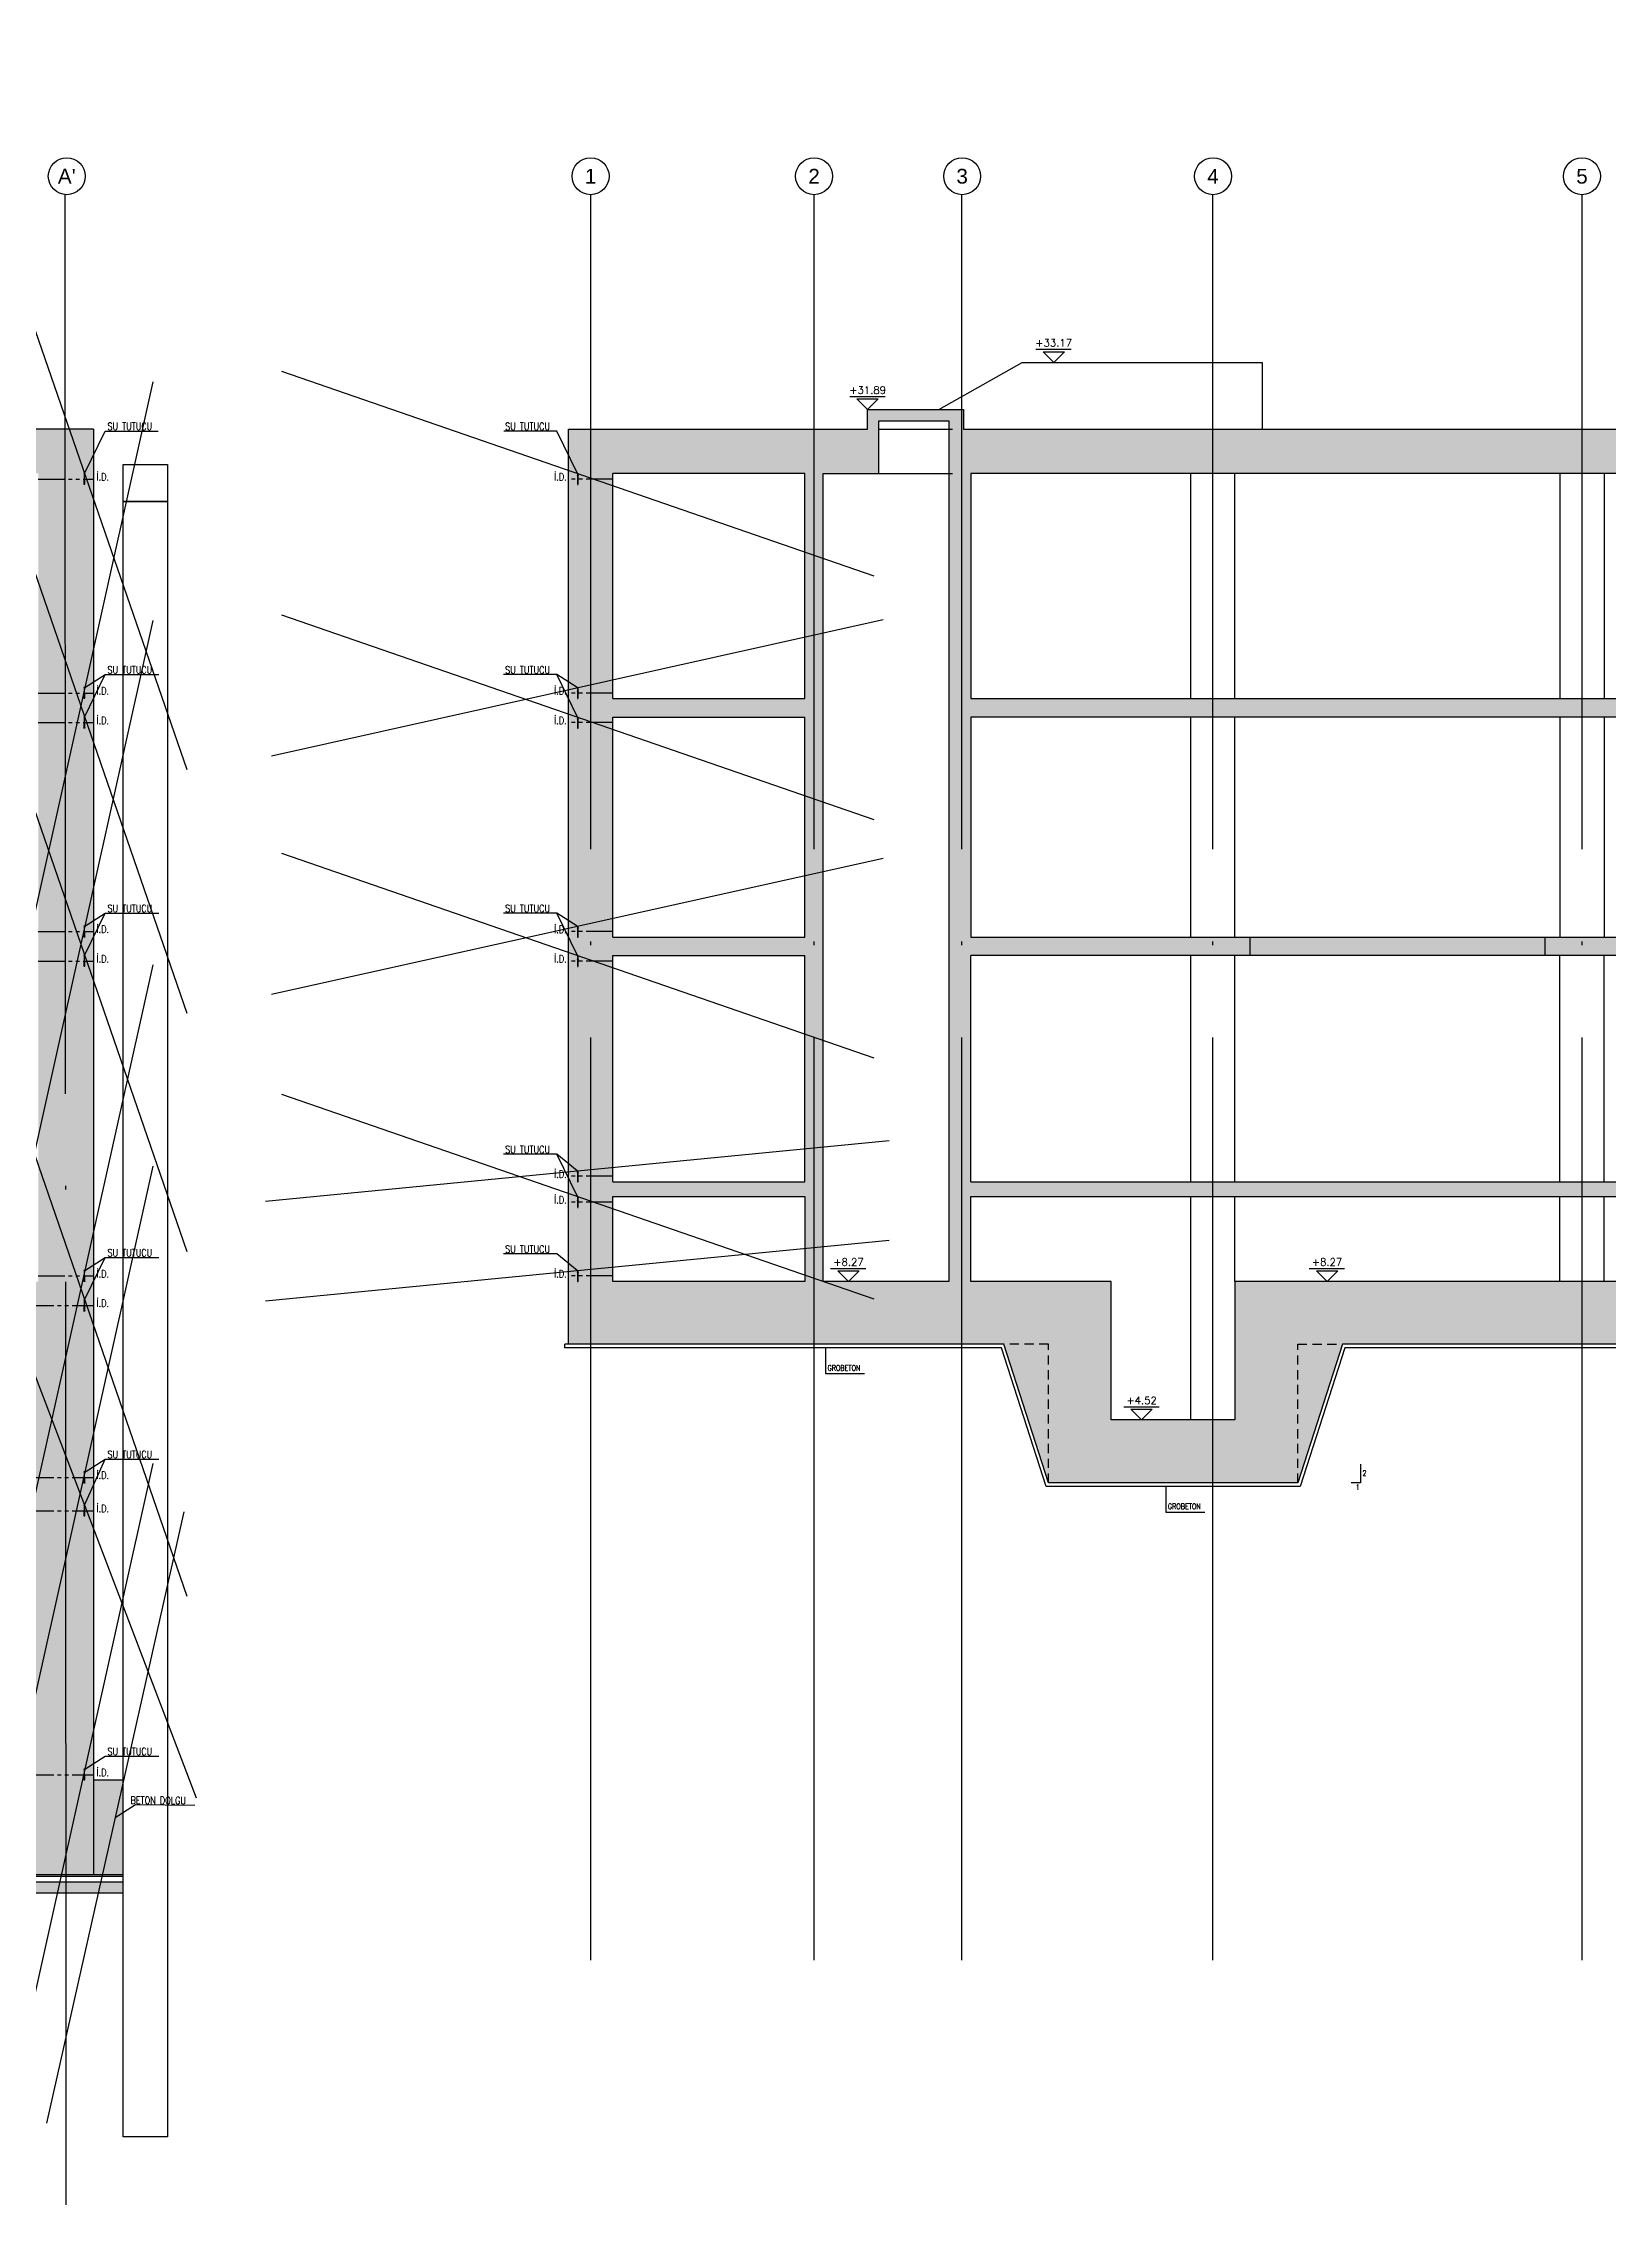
# Model space of a CAD drawing. Header units: millimetres. Extents: x 400392 to 401381, y 4543975 to 4544147.
# Drawn here: x 400647.9 to 400690.3, y 4543999.2 to 4544057.8 of the extents above; entities that cross this region are included whole.
import ezdxf
from ezdxf.enums import TextEntityAlignment as Align

# ---------------------------------------------------------------- set-up
doc = ezdxf.new("R2010")
doc.units = ezdxf.units.MM
for name, pattern in [('ACAD_ISO05W100', [33, 24, -3, 0, -3, 0, -3]), ('AKS', [3, 2.5, -0.25, 0, -0.25]), ('CIZGI', [0.4, 0.25, -0.15]), ('CONTINU', [0])]:
    doc.linetypes.add(name, pattern=pattern)
for name, color, linetype in [('aks prota', 2, 'AKS'), ('caks prota', 4, 'Continuous'), ('görünüş prota', 4, 'Continuous'), ('inşaat derzi prota', 11, 'Continuous'), ('kesik prota', 2, 'CIZGI'), ('kesit prota', 1, 'Continuous'), ('kesit tarama prota', 252, 'Continuous'), ('kot prota', 4, 'Continuous'), ('not yazısı prota', 6, 'Continuous'), ('not çizgisi prota', 4, 'Continuous'), ('PRT-CST-rc_level', 6, 'Continuous'), ('PRT-CST-rc_levermark', 4, 'Continuous'), ('st_s_not yazısı', 6, 'Continuous'), ('st_s_not çizgisi', 4, 'CIZGI'), ('st_s_su tutucu', 2, 'Continuous'), ('st_s_ölçü', 4, 'Continuous'), ('taks prota', 7, 'Continuous')]:
    doc.layers.add(name, color=color, linetype=linetype)
doc.layers.add('PRT-KD-kazik', color=172, linetype='Continuous', lineweight=25)
doc.styles.add('NOT', font='romanstw.shx')
doc.styles.add('OLCU', font='romanstw.shx')
doc.styles.add('TAKS', font='Arial Unicode.ttf')
doc.styles.add('TSIMPLEX', font='romanstw.shx')
doc.dimstyles.new('1-50', dxfattribs={"dimtxt": 10, "dimasz": 4, "dimexe": 4, "dimexo": 8, "dimgap": 4, "dimtad": 1, "dimdec": 1, "dimrnd": 0.05, "dimzin": 9, "dimdsep": 46, "dimtxsty": 'OLCU', "dimblk1": 'OBLIQUE', "dimblk2": 'OBLIQUE', "dimsah": 1, "dimcen": 2, "dimdle": 4, "dimclrd": 4, "dimclre": 4, "dimclrt": 3, "dimadec": 1, "dimazin": 0, "dimtfac": 1, "dimtdec": 1, "dimtix": 1, "dimtmove": 2, "dimatfit": 3, "dimldrblk": 'OBLIQUE', "dimfxl": 1, "dimtvp": 1, "dimtolj": 1, "dimtzin": 1, "dimarcsym": 0})

# ---------------------------------------------------------------- blocks, each defined once
blk = doc.blocks.new('KOTK5')
at = {"layer": 'PRT-CST-rc_levermark'}
blk.add_line((217, 160), (-213, 160), dxfattribs=at)
blk.add_lwpolyline([(130, 130), (-130, 130), (0, 0)], close=True, dxfattribs=at)
at = {"layer": 'PRT-CST-rc_level', "style": 'OLCU'}
blk.add_attdef('000.00', text='', height=90, dxfattribs=at).set_placement((0, 193), align=Align.CENTER)
blk = doc.blocks.new('_Oblique')
at = {"layer": 'st_s_ölçü', "lineweight": -2}
blk.add_line((-0.5, -0.5), (0.5, 0.5), dxfattribs=at)
blk = doc.blocks.new('D')
at = {"layer": 'st_s_su tutucu', "linetype": 'CONTINU', "ltscale": 0.2}
for p, q in [((-39988, 52508), (-39993, 52508)), ((-39993, 52508), (-39993, 52507)), ((-39993, 52507), (-39991, 52506)), ((-39991, 52499), (-39992, 52499)), ((-39992, 52499), (-39992, 52498)), ((-39992, 52498), (-39991, 52498)), ((-39991, 52489), (-39992, 52489)), ((-39992, 52489), (-39992, 52488)), ((-39992, 52488), (-39991, 52488)), ((-39991, 52479), (-39992, 52479)), ((-39992, 52479), (-39992, 52478)), ((-39992, 52478), (-39991, 52478)), ((-39992, 52468), (-39992, 52469)), ((-39992, 52469), (-39991, 52469)), ((-39991, 52468), (-39992, 52468)), ((-39991, 52506), (-39991, 52499)), ((-39991, 52498), (-39991, 52489)), ((-39991, 52488), (-39991, 52479)), ((-39991, 52469), (-39991, 52478)), ((-39991, 52459), (-39991, 52468)), ((-39990, 52506), (-39988, 52507)), ((-39990, 52499), (-39990, 52506)), ((-39989, 52499), (-39990, 52499)), ((-39990, 52489), (-39990, 52498)), ((-39990, 52498), (-39989, 52498)), ((-39989, 52489), (-39990, 52489)), ((-39990, 52479), (-39990, 52488)), ((-39990, 52488), (-39989, 52488)), ((-39989, 52479), (-39990, 52479)), ((-39990, 52478), (-39989, 52478)), ((-39990, 52478), (-39990, 52469)), ((-39990, 52469), (-39989, 52469)), ((-39989, 52468), (-39990, 52468)), ((-39990, 52468), (-39990, 52459)), ((-39989, 52498), (-39989, 52499)), ((-39989, 52488), (-39989, 52489)), ((-39989, 52478), (-39989, 52479)), ((-39989, 52469), (-39989, 52468)), ((-39988, 52507), (-39988, 52508)), ((-39993, 52449), (-39991, 52450)), ((-39993, 52448), (-39993, 52449)), ((-39988, 52448), (-39993, 52448)), ((-39992, 52458), (-39992, 52459)), ((-39992, 52459), (-39991, 52459)), ((-39991, 52458), (-39992, 52458)), ((-39991, 52450), (-39991, 52458)), ((-39990, 52459), (-39989, 52459)), ((-39989, 52458), (-39990, 52458)), ((-39990, 52458), (-39990, 52450)), ((-39990, 52450), (-39988, 52449)), ((-39989, 52459), (-39989, 52458)), ((-39988, 52449), (-39988, 52448))]:
    blk.add_line(p, q, dxfattribs=at)

msp = doc.modelspace()

# ---------------------------------------------------------------- hatches: boundary and pattern name
at = {"layer": 'kesit tarama prota'}
h = msp.add_hatch(color=256, dxfattribs=at)
h.dxf.hatch_style = 1
h.paths.add_polyline_path([(400748.502, 4544010.713), (400724.237, 4544010.713), (400724.237, 4544012.343), (400770.002, 4544012.343), (400770.002, 4544010.713), (400749.842, 4544010.713), (400749.842, 4544008.163), (400783.443, 4544008.163), (400783.443, 4544010.713), (400783.443, 4544024.223), (400783.417, 4544024.223), (400783.417, 4544026.523), (400783.917, 4544026.523), (400783.917, 4544026.723), (400786.296, 4544026.723), (400786.296, 4544024.223), (400783.443, 4544024.223), (400783.443, 4544022.523), (400803.471, 4544022.523), (400804.681, 4544018.773), (400812.778, 4544018.773), (400812.778, 4544047.313), (400804.676, 4544047.313), (400804.676, 4544049.973), (400802.078, 4544049.973), (400802.078, 4544047.313), (400797.778, 4544047.313), (400797.778, 4544050.483), (400797.478, 4544050.483), (400797.478, 4544046.113), (400801.878, 4544046.113), (400801.878, 4544040.013), (400801.878, 4544039.513), (400801.878, 4544033.553), (400801.878, 4544033.053), (400801.878, 4544024.223), (400786.596, 4544024.223), (400786.596, 4544026.523), (400800.078, 4544026.523), (400800.078, 4544026.923), (400783.717, 4544026.923), (400783.717, 4544026.723), (400783.417, 4544026.723), (400783.417, 4544027.113), (400783.117, 4544027.113), (400783.117, 4544027.283), (400782.817, 4544027.283), (400782.817, 4544027.453), (400782.517, 4544027.453), (400782.517, 4544027.623), (400782.217, 4544027.623), (400782.217, 4544027.793), (400781.917, 4544027.793), (400781.917, 4544027.963), (400781.617, 4544027.963), (400781.617, 4544028.133), (400781.317, 4544028.133), (400781.317, 4544028.303), (400781.017, 4544028.303), (400781.017, 4544028.473), (400780.717, 4544028.473), (400780.717, 4544028.643), (400780.417, 4544028.643), (400780.417, 4544028.813), (400780.117, 4544028.813), (400780.117, 4544028.983), (400779.817, 4544028.983), (400779.817, 4544029.153), (400778.617, 4544029.153), (400778.617, 4544029.323), (400778.317, 4544029.323), (400778.317, 4544029.493), (400778.017, 4544029.493), (400778.017, 4544029.663), (400777.717, 4544029.663), (400777.717, 4544029.833), (400777.417, 4544029.833), (400777.417, 4544030.003), (400777.117, 4544030.003), (400777.117, 4544030.173), (400776.817, 4544030.173), (400776.817, 4544030.343), (400776.517, 4544030.343), (400776.517, 4544030.513), (400776.217, 4544030.513), (400776.217, 4544030.683), (400775.917, 4544030.683), (400775.917, 4544030.853), (400775.617, 4544030.853), (400775.617, 4544031.023), (400775.317, 4544031.023), (400775.317, 4544031.193), (400775.017, 4544031.193), (400775.017, 4544031.363), (400773.817, 4544031.363), (400773.817, 4544031.533), (400773.517, 4544031.533), (400773.517, 4544031.703), (400773.217, 4544031.703), (400773.217, 4544031.873), (400772.917, 4544031.873), (400772.917, 4544032.043), (400772.617, 4544032.043), (400772.617, 4544032.213), (400772.317, 4544032.213), (400772.317, 4544032.383), (400772.017, 4544032.383), (400772.017, 4544032.553), (400771.717, 4544032.553), (400771.717, 4544032.723), (400771.417, 4544032.723), (400771.417, 4544032.893), (400771.117, 4544032.893), (400771.117, 4544033.063), (400770.817, 4544033.063), (400770.817, 4544033.233), (400770.517, 4544033.233), (400770.517, 4544033.403), (400770.217, 4544033.403), (400770.217, 4544033.553), (400754.993, 4544033.553), (400754.993, 4544039.463), (400754.693, 4544039.463), (400754.693, 4544033.553), (400748.693, 4544033.553), (400748.693, 4544039.463), (400748.393, 4544039.463), (400748.393, 4544033.553), (400748.393, 4544033.453), (400748.143, 4544033.453), (400748.143, 4544033.553), (400732.883, 4544033.553), (400732.883, 4544033.053), (400767.667, 4544033.053), (400767.667, 4544031.553), (400771.989, 4544031.553), (400780.009, 4544026.923), (400735.183, 4544026.923), (400735.183, 4544026.523), (400780.496, 4544026.523), (400780.496, 4544024.223), (400759.713, 4544024.223), (400759.713, 4544026.473), (400759.413, 4544026.473), (400759.413, 4544024.223), (400742.413, 4544024.223), (400742.413, 4544026.473), (400742.113, 4544026.473), (400742.113, 4544024.223), (400735.283, 4544024.223), (400735.283, 4544023.223), (400780.381, 4544023.223), (400780.381, 4544018.763), (400735.283, 4544018.763), (400735.283, 4544017.263), (400733.183, 4544017.263), (400733.183, 4544018.763), (400715.872, 4544018.763), (400715.872, 4544018.563), (400715.572, 4544018.563), (400715.572, 4544018.953), (400715.282, 4544018.953), (400715.282, 4544019.123), (400714.992, 4544019.123), (400714.992, 4544019.293), (400714.702, 4544019.293), (400714.702, 4544019.463), (400714.412, 4544019.463), (400714.412, 4544019.633), (400714.122, 4544019.633), (400714.122, 4544019.803), (400713.832, 4544019.803), (400713.832, 4544019.973), (400713.542, 4544019.973), (400713.542, 4544020.143), (400713.252, 4544020.143), (400713.252, 4544020.313), (400712.962, 4544020.313), (400712.962, 4544020.483), (400712.672, 4544020.483), (400712.672, 4544020.653), (400712.382, 4544020.653), (400712.382, 4544020.823), (400712.092, 4544020.823), (400712.092, 4544020.993), (400711.802, 4544020.993), (400711.802, 4544021.163), (400711.512, 4544021.163), (400711.512, 4544021.333), (400711.222, 4544021.333), (400711.222, 4544021.503), (400709.732, 4544021.503), (400709.732, 4544021.673), (400709.442, 4544021.673), (400709.442, 4544021.843), (400709.152, 4544021.843), (400709.152, 4544022.013), (400708.862, 4544022.013), (400708.862, 4544022.183), (400708.572, 4544022.183), (400708.572, 4544022.353), (400708.282, 4544022.353), (400708.282, 4544022.523), (400707.992, 4544022.523), (400707.992, 4544022.693), (400707.702, 4544022.693), (400707.702, 4544022.863), (400707.412, 4544022.863), (400707.412, 4544023.033), (400707.122, 4544023.033), (400707.122, 4544023.203), (400706.832, 4544023.203), (400706.832, 4544023.373), (400706.542, 4544023.373), (400706.542, 4544023.543), (400706.252, 4544023.543), (400706.252, 4544023.713), (400705.962, 4544023.713), (400705.962, 4544023.883), (400705.672, 4544023.883), (400705.672, 4544024.053), (400705.382, 4544024.053), (400705.382, 4544024.223), (400703.892, 4544024.223), (400703.892, 4544024.393), (400703.602, 4544024.393), (400703.602, 4544024.563), (400703.312, 4544024.563), (400703.312, 4544024.733), (400703.022, 4544024.733), (400703.022, 4544024.903), (400702.732, 4544024.903), (400702.732, 4544025.073), (400702.442, 4544025.073), (400702.442, 4544025.243), (400702.152, 4544025.243), (400702.152, 4544025.413), (400701.862, 4544025.413), (400701.862, 4544025.583), (400701.572, 4544025.583), (400701.572, 4544025.753), (400701.282, 4544025.753), (400701.282, 4544025.923), (400700.992, 4544025.923), (400700.992, 4544026.093), (400700.702, 4544026.093), (400700.702, 4544026.263), (400700.412, 4544026.263), (400700.412, 4544026.433), (400700.122, 4544026.433), (400700.122, 4544026.603), (400699.832, 4544026.603), (400699.832, 4544026.773), (400699.542, 4544026.773), (400699.542, 4544026.923), (400672.978, 4544026.923), (400672.978, 4544033.053), (400680.528, 4544033.053), (400680.528, 4544033.553), (400672.978, 4544033.553), (400672.978, 4544039.513), (400709.439, 4544039.513), (400709.439, 4544040.013), (400672.978, 4544040.013), (400672.978, 4544046.113), (400691.285, 4544046.113), (400691.285, 4544048.693), (400690.985, 4544048.693), (400690.985, 4544047.313), (400672.778, 4544047.313), (400672.778, 4544047.843), (400670.178, 4544047.843), (400670.178, 4544047.313), (400662.078, 4544047.313), (400662.078, 4544022.523), (400673.869, 4544022.523), (400675.078, 4544018.773), (400681.828, 4544018.773), (400683.038, 4544022.523), (400698.83, 4544022.523), (400701.51, 4544017.163), (400710.797, 4544017.163), (400710.797, 4544018.763), (400709.732, 4544018.763), (400709.732, 4544021.303), (400710.877, 4544021.303), (400715.272, 4544018.727), (400715.272, 4544017.733), (400713.855, 4544017.733), (400713.855, 4544018.363), (400712.7, 4544018.363), (400712.7, 4544018.763), (400710.797, 4544018.763), (400710.797, 4544017.163), (400710.797, 4544010.713), (400710.797, 4544008.163), (400748.502, 4544008.163)])
h.paths.add_polyline_path([(400722.536, 4544012.643), (400722.536, 4544012.343), (400723.811, 4544012.343), (400723.811, 4544010.713), (400722.722, 4544010.713), (400721.039, 4544010.163), (400718.759, 4544010.163), (400717.076, 4544010.713), (400713.86, 4544010.713), (400713.86, 4544016.863), (400719.302, 4544016.863), (400719.302, 4544018.163), (400732.583, 4544018.163), (400732.583, 4544016.663), (400735.883, 4544016.663), (400735.883, 4544018.163), (400780.381, 4544018.163), (400780.381, 4544010.713), (400777.164, 4544010.713), (400775.481, 4544010.163), (400773.201, 4544010.163), (400771.518, 4544010.713), (400770.429, 4544010.713), (400770.429, 4544012.343), (400771.704, 4544012.343), (400771.704, 4544012.643)], flags=16)
h.paths.add_polyline_path([(400718.702, 4544017.263), (400715.572, 4544017.263), (400715.572, 4544018.363), (400716.072, 4544018.363), (400716.072, 4544018.563), (400718.702, 4544018.563)], flags=16)
h.paths.add_polyline_path([(400709.432, 4544018.763), (400703.21, 4544018.763), (400703.21, 4544023.623), (400703.21, 4544024.223), (400698.023, 4544024.223), (400698.023, 4544026.723), (400699.232, 4544026.723), (400703.21, 4544024.391), (400703.21, 4544024.223), (400703.21, 4544023.623), (400704.428, 4544023.623), (400709.432, 4544020.734)], flags=16)
h.paths.add_polyline_path([(400697.723, 4544024.223), (400680.428, 4544024.223), (400680.128, 4544024.223), (400680.128, 4544020.473), (400676.778, 4544020.473), (400676.778, 4544024.223), (400676.478, 4544024.223), (400672.978, 4544024.223), (400672.978, 4544026.523), (400697.723, 4544026.523)], flags=16)
h.paths.add_polyline_path([(400768.267, 4544032.053), (400768.267, 4544033.353), (400769.9, 4544033.353), (400772.123, 4544032.093), (400772.123, 4544032.053)], flags=16)
h.paths.add_polyline_path([(400773.817, 4544031.075), (400773.817, 4544031.163), (400774.665, 4544031.163), (400778.317, 4544029.093), (400778.317, 4544028.476)], flags=16)
h.paths.add_polyline_path([(400778.617, 4544028.303), (400778.617, 4544028.953), (400779.465, 4544028.953), (400783.117, 4544026.883), (400783.117, 4544024.223), (400780.996, 4544024.223), (400780.996, 4544026.93)], flags=16)
h.paths.add_polyline_path([(400672.378, 4544024.223), (400668.978, 4544024.223), (400668.978, 4544046.113), (400670.478, 4544046.113), (400670.478, 4544047.543), (400672.378, 4544047.543)], flags=16)
h.paths.add_polyline_path([(400668.478, 4544024.223), (400663.278, 4544024.223), (400663.278, 4544026.523), (400668.478, 4544026.523)], flags=16)
h.paths.add_polyline_path([(400668.478, 4544026.923), (400663.278, 4544026.923), (400663.278, 4544033.053), (400668.478, 4544033.053)], flags=16)
h.paths.add_polyline_path([(400668.478, 4544033.553), (400663.278, 4544033.553), (400663.278, 4544039.513), (400668.478, 4544039.513)], flags=16)
h.paths.add_polyline_path([(400668.478, 4544040.013), (400663.278, 4544040.013), (400663.278, 4544046.113), (400668.478, 4544046.113)], flags=16)
h.paths.add_polyline_path([(400802.481, 4544024.223), (400802.481, 4544049.773), (400804.376, 4544049.773), (400804.376, 4544046.113), (400805.881, 4544046.113), (400805.881, 4544024.223)], flags=16)
h.paths.add_polyline_path([(400806.381, 4544020.473), (400806.381, 4544026.523), (400811.578, 4544026.523), (400811.578, 4544024.223), (400811.578, 4544020.473)], flags=16)
h.paths.add_polyline_path([(400806.381, 4544026.923), (400806.381, 4544033.053), (400811.578, 4544033.053), (400811.578, 4544026.923)], flags=16)
h.paths.add_polyline_path([(400806.381, 4544033.553), (400806.381, 4544039.513), (400811.578, 4544039.513), (400811.578, 4544033.553)], flags=16)
h.paths.add_polyline_path([(400806.381, 4544040.013), (400806.381, 4544046.113), (400811.578, 4544046.113), (400811.578, 4544040.013)], flags=16)
h = msp.add_hatch(color=256, dxfattribs=at)
h.dxf.hatch_style = 1
h.paths.add_polyline_path([(400649.214, 4544047.313), (400605.128, 4544047.313), (400605.128, 4544046.113), (400647.714, 4544046.113), (400647.714, 4544024.223), (400647.414, 4544024.223), (400647.414, 4544018.763), (400629.764, 4544018.763), (400629.764, 4544018.163), (400638.212, 4544018.163), (400638.213, 4544017.563), (400638.814, 4544017.563), (400638.814, 4544018.163), (400641.214, 4544018.163), (400641.214, 4544016.863), (400641.814, 4544016.863), (400641.814, 4544018.163), (400647.414, 4544018.163), (400647.414, 4544010.713), (400645.522, 4544010.713), (400644.533, 4544010.163), (400643.193, 4544010.163), (400642.203, 4544010.713), (400641.563, 4544010.713), (400641.563, 4544012.343), (400642.314, 4544012.343), (400642.314, 4544012.643), (400640.614, 4544012.643), (400640.614, 4544012.343), (400641.313, 4544012.343), (400641.313, 4544010.713), (400630.288, 4544010.713), (400630.288, 4544008.713), (400641.685, 4544008.713), (400642.674, 4544008.163), (400645.051, 4544008.163), (400646.041, 4544008.163), (400649.214, 4544008.163)])
h = msp.add_hatch(dxfattribs=at)
h.set_pattern_fill('DOTS', color=2, scale=0.05, angle=36)
h.set_pattern_definition([(36, (401060.17728, 4543702.77292), (-0.014547592, 0.087543451), [0, -0.079375])])
h.paths.add_polyline_path([(400688.528, 4544033.553), (400680.528, 4544033.553), (400680.528, 4544033.053), (400688.528, 4544033.053)])
h = msp.add_hatch(color=256, dxfattribs=at)
h.dxf.hatch_style = 1
h.paths.add_polyline_path([(400692.528, 4544033.553), (400688.528, 4544033.553), (400688.528, 4544033.053), (400692.528, 4544033.053)])
h = msp.add_hatch(color=256, dxfattribs=at)
h.dxf.hatch_style = 1
h.paths.add_polyline_path([(400650.014, 4544010.713), (400649.216, 4544010.713), (400649.216, 4544008.163), (400650.014, 4544008.163)])
h = msp.add_hatch(dxfattribs=at)
h.set_pattern_fill('AR-CONC', color=253, scale=0.001)
h.set_pattern_definition([(50, (401060.17728, 4543702.77292), (0.18218467, -0.015939086), [0.01905, -0.20955]), (355, (401060.17728, 4543702.77292), (-0.03524342, 0.191056845), [0.01524, -0.167640584]), (100.451445, (401060.19247, 4543702.77159), (0.146941247, 0.17511775), [0.01619001, -0.178090245]), (46.1842, (401060.17728, 4543702.82372), (0.27107904, -0.04204233), [0.028575, -0.314325]), (96.63556, (401060.19987, 4543702.82021), (0.23740413, 0.24742612), [0.02428502, -0.26713561]), (351.18415, (401060.17728, 4543702.82372), (0.23740413, 0.24742612), [0.02285997, -0.25145973]), (21, (401060.20268, 4543702.81102), (0.15161439, -0.1022652), [0.01905, -0.20955]), (326, (401060.20268, 4543702.81102), (0.06180203, 0.184187966), [0.01524, -0.16764]), (71.451445, (401060.21532, 4543702.8025), (0.21341642, 0.08192277), [0.01619001, -0.17808994]), (37.5, (401060.177283, 4543702.77292), (0.003088603, 0.084555039), [0, -0.165608, 0, -0.17018, 0, -0.168275]), (7.5, (401060.17728, 4543702.77292), (0.066819663, 0.100180575), [0, -0.097028, 0, -0.161798, 0, -0.064135]), (327.5, (401060.12064, 4543702.77292), (0.135590595, -0.005728744), [0, -0.0635, 0, -0.19812, 0, -0.26289]), (317.5, (401060.09524, 4543702.77292), (0.148129181, 0.02542649), [0, -0.08255, 0, -0.131572, 0, -0.18669])])
h.paths.add_polyline_path([(400641.633, 4544008.513), (400613.575, 4544008.513), (400612.579, 4544007.96), (400611.146, 4544007.96), (400610.151, 4544007.963), (400605.714, 4544007.963), (400605.714, 4544007.663), (400610.074, 4544007.663), (400611.068, 4544007.66), (400612.657, 4544007.66), (400613.652, 4544008.213), (400641.555, 4544008.213), (400642.544, 4544007.663), (400645.181, 4544007.663), (400646.17, 4544007.663), (400650.014, 4544007.663), (400650.014, 4544007.963), (400646.092, 4544007.963), (400645.103, 4544007.963), (400642.622, 4544007.963)])

# ---------------------------------------------------------------- linework, layer by layer
at = {"layer": 'aks prota', "ltscale": 10}
for p, q in [((400648.472, 4543999.212), (400648.447, 4544053.667)), ((400662.678, 4544005.838), (400662.678, 4544053.666)), ((400668.728, 4544005.838), (400668.728, 4544053.666)), ((400672.728, 4544005.838), (400672.728, 4544053.666)), ((400679.528, 4544005.838), (400679.528, 4544053.666)), ((400689.528, 4544005.838), (400689.528, 4544053.666))]:
    msp.add_line(p, q, dxfattribs=at)
at = {"layer": 'caks prota', "ltscale": 0.05}
for centre in [(400648.488, 4544054.166), (400662.676, 4544054.166), (400668.728, 4544054.166), (400672.738, 4544054.166), (400679.533, 4544054.166), (400689.526, 4544054.166)]:
    msp.add_circle(centre, 0.5, dxfattribs=at)
at = {"layer": 'görünüş prota', "color": 4}
for p, q in [((400678.928, 4544040.013), (400678.928, 4544046.113)), ((400680.128, 4544040.013), (400680.128, 4544046.113)), ((400688.928, 4544046.113), (400688.928, 4544040.013)), ((400690.128, 4544046.113), (400690.128, 4544040.013)), ((400678.928, 4544033.553), (400678.928, 4544039.513)), ((400680.128, 4544033.553), (400680.128, 4544039.513)), ((400688.928, 4544039.513), (400688.928, 4544033.553)), ((400690.128, 4544039.513), (400690.128, 4544033.553)), ((400678.928, 4544026.923), (400678.928, 4544033.053)), ((400680.128, 4544026.923), (400680.128, 4544033.053)), ((400688.928, 4544026.923), (400688.928, 4544033.053)), ((400690.128, 4544026.923), (400690.128, 4544033.053)), ((400678.928, 4544020.473), (400678.928, 4544026.523)), ((400680.128, 4544024.223), (400680.128, 4544026.523)), ((400688.928, 4544024.223), (400688.928, 4544026.523)), ((400690.128, 4544024.223), (400690.128, 4544026.523))]:
    msp.add_line(p, q, dxfattribs=at)
for points in [[(400672.105, 4544047.843), (400674.364, 4544049.123), (400680.863, 4544049.123), (400680.863, 4544047.313)], [(400670.478, 4544047.843), (400672.478, 4544047.843)], [(400670.478, 4544047.313), (400672.478, 4544047.313)], [(400670.478, 4544046.113), (400672.478, 4544046.113)], [(400680.528, 4544033.553), (400688.528, 4544033.553)], [(400688.528, 4544033.053), (400680.528, 4544033.053)]]:
    msp.add_lwpolyline(points, dxfattribs=at)
at = {"layer": 'görünüş prota'}
for points in [[(400662.078, 4544022.523), (400661.978, 4544022.523)], [(400707.416, 4544017.063), (400701.448, 4544017.063), (400698.768, 4544022.423), (400683.1, 4544022.423), (400681.89, 4544018.673), (400675.017, 4544018.673), (400673.807, 4544022.423), (400661.978, 4544022.423), (400661.978, 4544022.523)], [(400605.714, 4544008.113), (400610.19, 4544008.113), (400611.185, 4544008.11), (400612.54, 4544008.11), (400613.536, 4544008.663), (400641.672, 4544008.663), (400642.661, 4544008.113), (400645.064, 4544008.113), (400646.054, 4544008.113), (400650.014, 4544008.113)], [(400605.714, 4544007.963), (400610.151, 4544007.963), (400611.146, 4544007.96), (400612.579, 4544007.96), (400613.575, 4544008.513), (400641.633, 4544008.513), (400642.622, 4544007.963), (400645.103, 4544007.963), (400646.092, 4544007.963), (400650.014, 4544007.963)], [(400605.714, 4544007.663), (400610.074, 4544007.663), (400611.068, 4544007.66), (400612.657, 4544007.66), (400613.652, 4544008.213), (400641.555, 4544008.213), (400642.544, 4544007.663), (400645.181, 4544007.663), (400646.17, 4544007.663), (400650.014, 4544007.663), (400650.014, 4544008.113)]]:
    msp.add_lwpolyline(points, dxfattribs=at)
at = {"layer": 'inşaat derzi prota', "linetype": 'ACAD_ISO05W100', "ltscale": 0.03}
for points in [[(400647.714, 4544045.962), (400649.214, 4544045.962)], [(400663.278, 4544045.963), (400662.078, 4544045.963)], [(400647.714, 4544040.163), (400649.214, 4544040.163)], [(400663.278, 4544040.163), (400662.078, 4544040.163)], [(400647.714, 4544039.363), (400649.214, 4544039.363)], [(400663.278, 4544039.363), (400662.078, 4544039.363)], [(400647.714, 4544033.703), (400649.214, 4544033.703)], [(400663.278, 4544033.703), (400662.078, 4544033.703)], [(400647.714, 4544032.903), (400649.214, 4544032.903)], [(400663.278, 4544032.903), (400662.078, 4544032.903)], [(400663.278, 4544027.073), (400662.078, 4544027.073)], [(400663.278, 4544026.373), (400662.078, 4544026.373)], [(400647.714, 4544024.373), (400649.214, 4544024.373)], [(400663.278, 4544024.373), (400662.078, 4544024.373)], [(400647.414, 4544023.573), (400649.214, 4544023.573)], [(400647.414, 4544018.913), (400649.214, 4544018.913)], [(400647.414, 4544018.013), (400649.214, 4544018.013)], [(400647.414, 4544010.863), (400649.214, 4544010.863)]]:
    msp.add_lwpolyline(points, dxfattribs=at)
at = {"layer": 'kesik prota'}
for points in [[(400675.078, 4544018.773), (400675.078, 4544022.523), (400673.869, 4544022.523)], [(400681.828, 4544018.773), (400681.828, 4544022.523), (400683.038, 4544022.523)]]:
    msp.add_lwpolyline(points, dxfattribs=at)
at = {"layer": 'kesit prota', "color": 1}
for p, q in [((400649.214, 4544047.313), (400649.214, 4544008.163)), ((400663.278, 4544040.013), (400663.278, 4544046.113)), ((400668.478, 4544040.013), (400668.478, 4544046.113)), ((400663.278, 4544040.013), (400668.478, 4544040.013)), ((400663.278, 4544033.553), (400663.278, 4544039.513)), ((400663.278, 4544039.513), (400668.478, 4544039.513)), ((400668.478, 4544033.553), (400668.478, 4544039.513)), ((400663.278, 4544033.553), (400668.478, 4544033.553)), ((400663.278, 4544026.923), (400663.278, 4544033.053)), ((400663.278, 4544033.053), (400668.478, 4544033.053)), ((400668.478, 4544026.923), (400668.478, 4544033.053)), ((400672.978, 4544026.923), (400672.978, 4544033.053)), ((400663.278, 4544026.923), (400668.478, 4544026.923)), ((400663.278, 4544026.523), (400668.478, 4544026.523))]:
    msp.add_line(p, q, dxfattribs=at)
at = {"layer": 'kesit prota'}
for points in [[(400698.83, 4544022.523), (400683.038, 4544022.523), (400681.828, 4544018.773), (400675.078, 4544018.773), (400673.869, 4544022.523), (400662.078, 4544022.523), (400662.078, 4544047.313), (400670.178, 4544047.313), (400670.178, 4544047.843), (400672.778, 4544047.843), (400672.778, 4544047.313), (400690.985, 4544047.313)], [(400691.285, 4544046.113), (400672.978, 4544046.113), (400672.978, 4544040.013), (400727.733, 4544040.013)], [(400709.439, 4544039.513), (400672.978, 4544039.513), (400672.978, 4544033.553), (400680.528, 4544033.553), (400680.528, 4544033.053), (400672.978, 4544033.053)], [(400692.528, 4544033.053), (400688.528, 4544033.053), (400688.528, 4544033.553), (400692.528, 4544033.553), (400692.528, 4544033.053)], [(400672.978, 4544026.923), (400699.542, 4544026.923)]]:
    msp.add_lwpolyline(points, dxfattribs=at)
at = {"layer": 'kesit prota', "color": 1}
for points in [[(400668.978, 4544046.113), (400670.478, 4544046.113), (400670.478, 4544047.543), (400672.378, 4544047.543), (400672.378, 4544024.223), (400668.978, 4544024.223), (400668.978, 4544046.113)], [(400649.214, 4544047.313), (400605.128, 4544047.313)], [(400668.478, 4544046.113), (400663.278, 4544046.113)], [(400668.478, 4544026.523), (400668.478, 4544024.223), (400663.278, 4544024.223), (400663.278, 4544026.523)], [(400680.128, 4544020.473), (400676.778, 4544020.473), (400676.778, 4544024.223), (400676.478, 4544024.223), (400676.478, 4544024.223), (400672.978, 4544024.223), (400672.978, 4544026.523), (400697.723, 4544026.523), (400697.723, 4544024.223), (400680.428, 4544024.223), (400680.428, 4544024.223), (400680.128, 4544024.223), (400680.128, 4544020.473)], [(400641.313, 4544010.713), (400630.288, 4544010.713), (400630.288, 4544008.713), (400641.685, 4544008.713), (400642.674, 4544008.163), (400645.051, 4544008.163), (400646.041, 4544008.163), (400649.214, 4544008.163)], [(400649.214, 4544008.163), (400650.014, 4544008.163), (400650.014, 4544010.713), (400649.214, 4544010.713)]]:
    msp.add_lwpolyline(points, dxfattribs=at)
at = {"layer": 'PRT-KD-kazik', "color": 3}
for points in [[(400650.014, 4544046.353), (400651.214, 4544046.353), (400651.214, 4544045.353), (400650.014, 4544045.353)], [(400650.014, 4544045.353), (400651.214, 4544045.353), (400651.214, 4544001.053), (400650.014, 4544001.053)]]:
    msp.add_lwpolyline(points, close=True, dxfattribs=at)
at = {"layer": 'st_s_not çizgisi', "linetype": 'CONTINU'}
for points in [[(400669.035, 4544022.423), (400669.035, 4544021.728), (400670.092, 4544021.728)], [(400678.253, 4544018.673), (400678.253, 4544017.978), (400679.31, 4544017.978)]]:
    msp.add_lwpolyline(points, dxfattribs=at)
at = {"layer": 'st_s_ölçü', "ltscale": 0.1}
msp.add_lwpolyline([(400683.527, 4544019.273), (400683.527, 4544018.773), (400683.277, 4544018.773)], dxfattribs=at)

# ---------------------------------------------------------------- block references
at = {"layer": 'kot prota', "linetype": 'CONTINU', "ltscale": 0.1}
ref = msp.add_blockref('KOTK5', (400675.218, 4544049.123), dxfattribs=dict(at, xscale=-0.002222222222222222, yscale=0.002222222222222222, zscale=0.002222222222222222, rotation=359.9999999999902))
ref.add_attrib('000.00', '+33.17', dxfattribs={"layer": 'PRT-CST-rc_level', "height": 0.2, "style": 'OLCU'}).set_placement((400675.218, 4544049.552), align=Align.CENTER)
ref = msp.add_blockref('KOTK5', (400670.178, 4544047.843), dxfattribs=dict(at, xscale=-0.002222222222222222, yscale=0.002222222222222222, zscale=0.002222222222222222, rotation=359.9999999999902))
ref.add_attrib('000.00', '+31.89', dxfattribs={"layer": 'PRT-CST-rc_level', "height": 0.2, "style": 'OLCU'}).set_placement((400670.178, 4544048.272), align=Align.CENTER)
ref = msp.add_blockref('KOTK5', (400669.659, 4544024.223), dxfattribs=dict(at, xscale=-0.002222222222222222, yscale=0.002222222222222222, zscale=0.002222222222222222, rotation=359.9999999999902))
ref.add_attrib('000.00', '+8.27', dxfattribs={"layer": 'PRT-CST-rc_level', "height": 0.2, "style": 'OLCU'}).set_placement((400669.659, 4544024.652), align=Align.CENTER)
ref = msp.add_blockref('KOTK5', (400682.621, 4544024.223), dxfattribs=dict(at, xscale=-0.002222222222222222, yscale=0.002222222222222222, zscale=0.002222222222222222, rotation=359.9999999999902))
ref.add_attrib('000.00', '+8.27', dxfattribs={"layer": 'PRT-CST-rc_level', "height": 0.2, "style": 'OLCU'}).set_placement((400682.621, 4544024.652), align=Align.CENTER)
ref = msp.add_blockref('KOTK5', (400677.599, 4544020.473), dxfattribs=dict(at, xscale=-0.002222222222222222, yscale=0.002222222222222222, zscale=0.002222222222222222, rotation=359.9999999999902))
ref.add_attrib('000.00', '+4.52', dxfattribs={"layer": 'PRT-CST-rc_level', "height": 0.2, "style": 'OLCU'}).set_placement((400677.599, 4544020.902), align=Align.CENTER)
at = {"layer": 'st_s_ölçü', "zscale": 0.004999999999999998, "rotation": 180}
for p, xscale, yscale in [((400848.915, 4544308.353), -0.004999999999999998, 0.004999999999999999), ((400462.377, 4544308.354), 0.004999999999999998, 0.004999999999999998), ((400848.915, 4544302.554), -0.004999999999999998, 0.004999999999999999), ((400462.377, 4544302.554), 0.004999999999999998, 0.004999999999999998), ((400848.915, 4544301.754), -0.004999999999999998, 0.004999999999999999), ((400462.377, 4544301.754), 0.004999999999999998, 0.004999999999999998), ((400848.915, 4544296.094), -0.004999999999999998, 0.004999999999999999), ((400462.377, 4544296.094), 0.004999999999999998, 0.004999999999999998), ((400848.915, 4544295.294), -0.004999999999999998, 0.004999999999999999), ((400462.377, 4544295.294), 0.004999999999999998, 0.004999999999999998), ((400462.377, 4544289.464), 0.004999999999999998, 0.004999999999999998), ((400462.377, 4544288.764), 0.004999999999999998, 0.004999999999999998), ((400848.915, 4544286.764), -0.004999999999999998, 0.004999999999999999), ((400462.377, 4544286.764), 0.004999999999999998, 0.004999999999999998), ((400848.915, 4544285.964), -0.004999999999999998, 0.004999999999999999), ((400848.915, 4544281.304), -0.004999999999999998, 0.004999999999999999), ((400848.915, 4544280.404), -0.004999999999999998, 0.004999999999999999), ((400848.915, 4544273.254), -0.004999999999999998, 0.004999999999999999)]:
    msp.add_blockref('D', p, dxfattribs=dict(at, xscale=xscale, yscale=yscale))

# ---------------------------------------------------------------- texts
at = {"layer": 'not yazısı prota', "ltscale": 0.05, "style": 'TSIMPLEX', "width": 0.8}
for s, p in [('SU TUTUCU', (400649.589, 4544047.29)), ('SU TUTUCU', (400660.362, 4544047.29)), ('İ.D.', (400649.296, 4544045.924)), ('İ.D.', (400661.691, 4544045.924)), ('SU TUTUCU', (400649.589, 4544040.69)), ('SU TUTUCU', (400660.362, 4544040.69)), ('İ.D.', (400649.296, 4544040.124)), ('İ.D.', (400661.691, 4544040.124)), ('İ.D.', (400649.296, 4544039.324)), ('İ.D.', (400661.691, 4544039.324)), ('İ.D.', (400649.296, 4544033.665)), ('SU TUTUCU', (400649.589, 4544034.231)), ('SU TUTUCU', (400660.362, 4544034.23)), ('İ.D.', (400661.691, 4544033.664)), ('İ.D.', (400649.296, 4544032.865)), ('İ.D.', (400661.691, 4544032.864)), ('SU TUTUCU', (400660.362, 4544027.7)), ('İ.D.', (400661.691, 4544027.034)), ('İ.D.', (400661.691, 4544026.334)), ('SU TUTUCU', (400649.589, 4544024.901)), ('SU TUTUCU', (400660.362, 4544025)), ('İ.D.', (400649.296, 4544024.335)), ('İ.D.', (400661.691, 4544024.334)), ('İ.D.', (400649.296, 4544023.535)), ('SU TUTUCU', (400649.589, 4544019.44)), ('İ.D.', (400649.296, 4544018.874)), ('İ.D.', (400649.296, 4544017.974)), ('İ.D.', (400649.296, 4544010.824)), ('SU TUTUCU', (400649.589, 4544011.39))]:
    msp.add_text(s, height=0.2, dxfattribs=at).set_placement(p)
msp.add_text('BETON DOLGU', height=0.2, rotation=359.85948, dxfattribs=at).set_placement((400650.214, 4544010.07))
at = {"layer": 'st_s_not yazısı', "ltscale": 0.05, "style": 'NOT', "width": 0.8}
for p in [(400669.093, 4544021.881), (400678.311, 4544018.131)]:
    msp.add_text('GROBETON', height=0.15, dxfattribs=at).set_placement(p, align=Align.MIDDLE_LEFT)
for s, p in [('1', (400683.399, 4544018.579)), ('2', (400683.582, 4544018.957))]:
    msp.add_text(s, height=0.15, dxfattribs=at).set_placement(p)
at = {"layer": 'taks prota', "style": 'TAKS'}
msp.add_text("A'", height=0.4, rotation=359.50517, dxfattribs=at).set_placement((400648.488, 4544054.166), align=Align.MIDDLE_CENTER)
for s, p in [('1', (400662.676, 4544054.166)), ('2', (400668.728, 4544054.166)), ('3', (400672.738, 4544054.166)), ('4', (400679.533, 4544054.166)), ('5', (400689.526, 4544054.166))]:
    msp.add_text(s, height=0.4, dxfattribs=at).set_placement(p, align=Align.MIDDLE_CENTER)

# ---------------------------------------------------------------- leaders
at = {"layer": 'not çizgisi prota'}
for points in [[(400648.969, 4544046.112), (400649.528, 4544047.262), (400650.966, 4544047.262)], [(400662.323, 4544046.113), (400661.764, 4544047.263), (400660.326, 4544047.263)], [(400648.969, 4544039.513), (400649.528, 4544040.663), (400650.966, 4544040.663)], [(400662.323, 4544039.513), (400661.764, 4544040.663), (400660.326, 4544040.663)], [(400648.976, 4544040.312), (400649.528, 4544040.663), (400650.978, 4544040.663)], [(400662.316, 4544040.312), (400661.764, 4544040.663), (400660.314, 4544040.663)], [(400648.969, 4544033.053), (400649.528, 4544034.203), (400650.966, 4544034.203)], [(400662.323, 4544033.053), (400661.764, 4544034.203), (400660.326, 4544034.203)], [(400648.976, 4544033.852), (400649.528, 4544034.203), (400650.978, 4544034.203)], [(400662.316, 4544033.852), (400661.764, 4544034.203), (400660.314, 4544034.203)], [(400662.323, 4544026.523), (400661.764, 4544027.673), (400660.326, 4544027.673)], [(400662.316, 4544027.219), (400661.764, 4544027.673), (400660.314, 4544027.673)], [(400648.969, 4544023.723), (400649.528, 4544024.873), (400650.966, 4544024.873)], [(400662.316, 4544024.519), (400661.764, 4544024.973), (400660.314, 4544024.973)], [(400648.976, 4544024.522), (400649.528, 4544024.873), (400650.978, 4544024.873)], [(400648.969, 4544018.163), (400649.528, 4544019.413), (400650.978, 4544019.413)], [(400648.976, 4544019.062), (400649.528, 4544019.413), (400650.978, 4544019.413)], [(400648.976, 4544011.012), (400649.528, 4544011.363), (400650.978, 4544011.363)], [(400649.797, 4544009.704), (400650.35, 4544010.054), (400651.961, 4544010.041)]]:
    msp.add_leader(points, dimstyle='1-50', override={"dimasz": 12, "dimgap": 4, "dimtad": 0}, dxfattribs=at)

doc.saveas('drawing.dxf')
